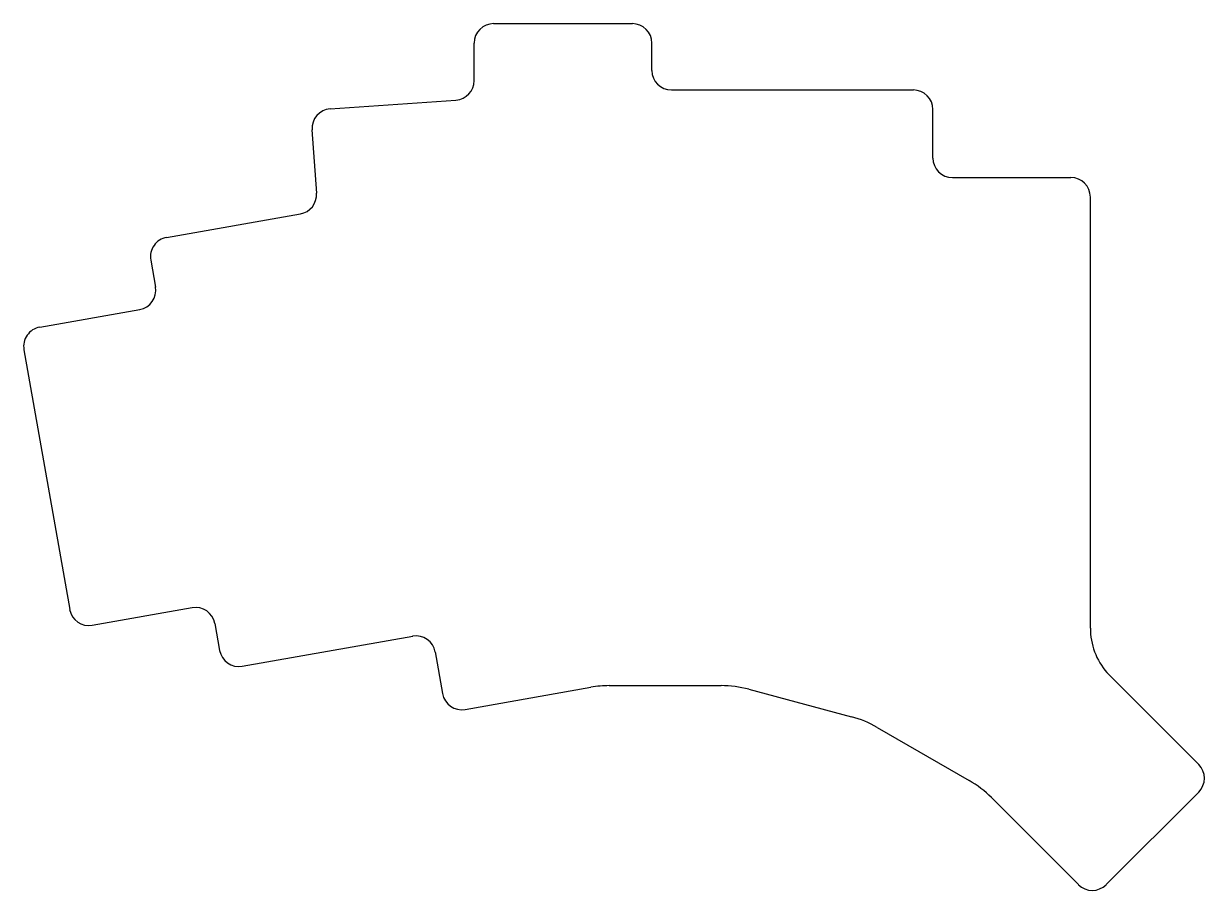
# Model space of a CAD drawing. Header units: millimetres. Extents: x 31 to 183, y -129 to -18.
import ezdxf

# ---------------------------------------------------------------- set-up
doc = ezdxf.new("R2010")
doc.units = ezdxf.units.MM

msp = doc.modelspace()

# ---------------------------------------------------------------- linework, layer by layer
for p, q in [((91.6, -18.45), (109.37, -18.45)), ((89.1, -25.75), (89.1, -20.95)), ((111.87, -24.45), (111.87, -20.95)), ((114.37, -26.95), (145.37, -26.95)), ((70.65, -29.37), (86.77, -28.25)), ((147.87, -35.67), (147.87, -29.45)), ((68.33, -32.04), (68.9, -40.18)), ((150.37, -38.17), (165.54, -38.17)), ((168.04, -95.88), (168.04, -40.67)), ((49.71, -45.84), (66.84, -42.82)), ((47.68, -48.74), (48.29, -52.19)), ((33.46, -57.34), (46.26, -55.08)), ((31.43, -60.24), (37.29, -93.49)), ((40.19, -95.52), (52.99, -93.26)), ((55.89, -95.29), (56.49, -98.74)), ((59.39, -100.77), (81.23, -96.92)), ((84.12, -98.94), (85.06, -104.27)), ((170.28, -101.69), (181.92, -113.35)), ((87.96, -106.29), (104.04, -103.46)), ((106.42, -103.25), (120.74, -103.25)), ((124.29, -103.72), (137.44, -107.24)), ((140.74, -108.61), (152.53, -115.42)), ((155.37, -117.59), (166.52, -128.74)), ((170.06, -128.74), (181.92, -116.88))]:
    msp.add_line(p, q)
for centre, radius, start, end in [((91.6, -20.95), 2.5, 90, 180), ((109.37, -20.95), 2.5, 0, 90), ((114.37, -24.45), 2.5, 180, 270), ((86.6, -25.75), 2.5, 274, 0), ((145.37, -29.45), 2.5, 0, 90), ((70.83, -31.87), 2.5, 94, 184), ((150.37, -35.67), 2.5, 180, 270), ((165.54, -40.67), 2.5, 0, 90), ((66.41, -40.36), 2.5, 280, 4), ((50.14, -48.3), 2.5, 100, 190), ((45.82, -52.62), 2.5, 280, 10), ((33.89, -59.8), 2.5, 100, 190), ((39.75, -93.06), 2.5, 190, 280), ((53.42, -95.73), 2.5, 10, 100), ((176.73, -95.88), 8.69, 180, 220.9), ((81.66, -99.38), 2.5, 10, 100), ((58.96, -98.3), 2.5, 190, 280), ((172.05, -99.93), 2.5, 220.9, 224.948), ((87.52, -103.83), 2.5, 190, 280), ((106.42, -116.94), 13.69, 90, 100), ((120.74, -116.94), 13.69, 75, 90), ((133.9, -120.46), 13.69, 60, 74.998), ((180.15, -115.12), 2.5, 315, 44.948), ((145.69, -127.27), 13.69, 45, 60), ((168.29, -126.98), 2.5, 225, 315)]:
    msp.add_arc(centre, radius, start, end)

doc.saveas('drawing.dxf')
